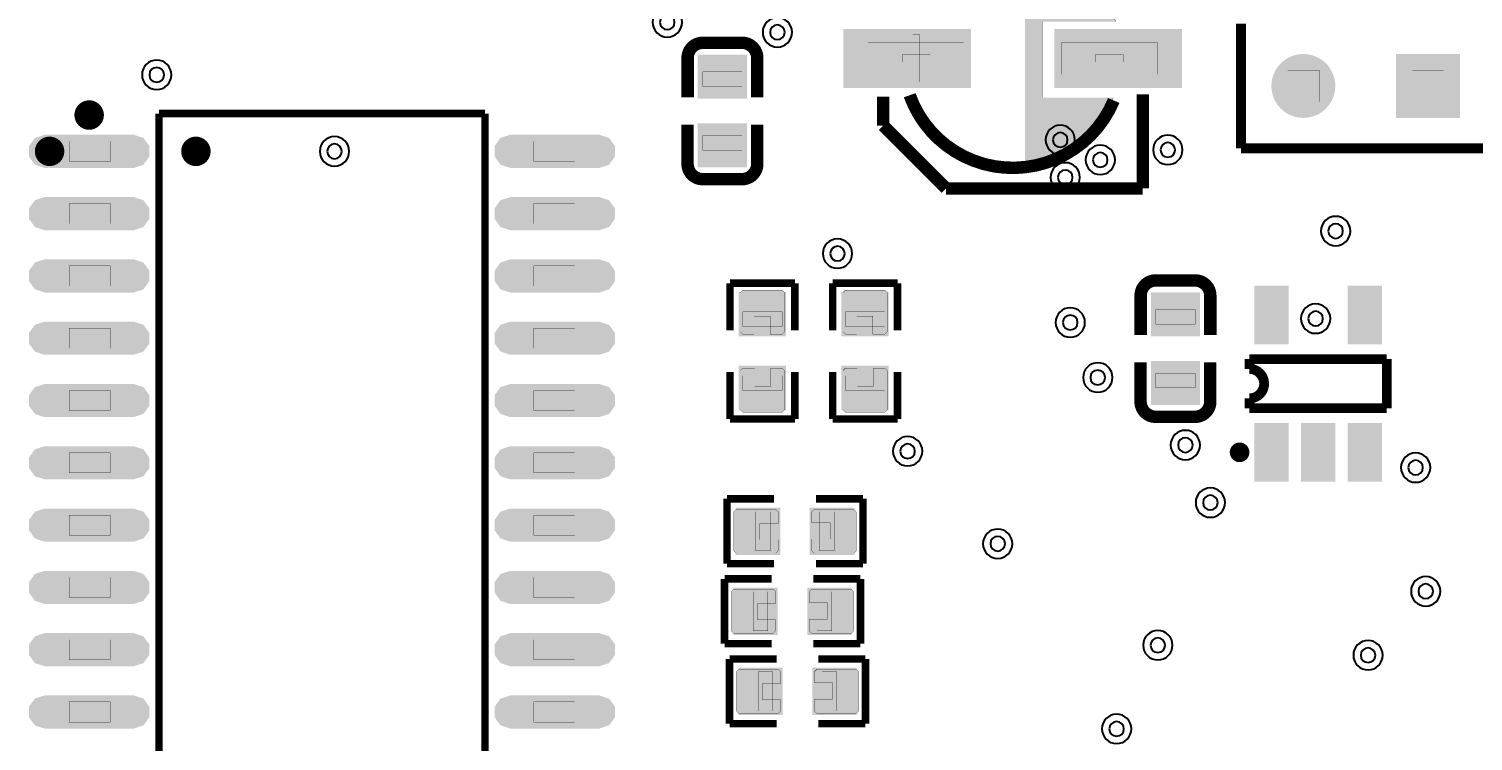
# Model space of a CAD drawing. Header units: millimetres. Extents: x -103 to 1, y -5 to 127.
# Drawn here: x -78.19 to -48.76, y 50.73 to 65.25 of the extents above; entities that cross this region are included whole.
import ezdxf

# ---------------------------------------------------------------- set-up
doc = ezdxf.new("R2010")
doc.units = ezdxf.units.MM
doc.header["$MEASUREMENT"] = 0
for name, color, linetype, true_color in [('Bottom-Layer', 7, 'Continuous', 0x0000ff), ('Bottom-Paste-Mask-Layer', 7, 'Continuous', 0x800000), ('Bottom-Solder-Mask-Layer', 7, 'Continuous', 0xaa00ff), ('Document-Layer', 7, 'Continuous', 0x6464ff), ('Hole-Layer', 7, 'Continuous', 0x222222), ('Multi-Layer', 7, 'Continuous', 0xc0c0c0), ('Pin-Soldering-Layer', 7, 'Continuous', 0xcc9999), ('Top-Layer', 7, 'Continuous', 0xff0000), ('Top-Paste-Mask-Layer', 7, 'Continuous', 0x808080), ('Top-Silkscreen-Layer', 7, 'Continuous', 0xffcc00), ('Top-Solder-Mask-Layer', 7, 'Continuous', 0x800080)]:
    doc.layers.add(name, color=color, linetype=linetype, true_color=true_color)

msp = doc.modelspace()

# ---------------------------------------------------------------- hatches: boundary and pattern name
at = {"layer": 'Bottom-Layer'}
for points in [[(-52.818, 64.085, 1), (-51.618, 64.085, 1)], [(-49.078, 64.685), (-49.078, 63.485), (-50.278, 63.485), (-50.278, 64.685)]]:
    msp.add_hatch(color=256, dxfattribs=at).paths.add_polyline_path(points)
at = {"layer": 'Bottom-Paste-Mask-Layer'}
for points in [[(-52.818, 64.085, 1), (-51.618, 64.085, 1)], [(-49.078, 64.685), (-49.078, 63.485), (-50.278, 63.485), (-50.278, 64.685)]]:
    msp.add_hatch(color=256, dxfattribs=at).paths.add_polyline_path(points)
at = {"layer": 'Bottom-Solder-Mask-Layer'}
for points in [[(-52.869, 64.085, 1), (-51.567, 64.085, 1)], [(-49.027, 64.736), (-49.027, 63.434), (-50.329, 63.434), (-50.329, 64.736)]]:
    msp.add_hatch(color=256, dxfattribs=at).paths.add_polyline_path(points)
at = {"layer": 'Document-Layer'}
for points in [[(-60.179, 65.126), (-60.179, 64.166), (-60.035, 64.166), (-60.035, 65.126)], [(-60.395, 64.718), (-60.395, 64.574), (-59.819, 64.574), (-59.819, 64.718)], [(-55.883, 64.718), (-55.883, 64.574), (-56.459, 64.574), (-56.459, 64.718)]]:
    msp.add_hatch(color=256, dxfattribs=at).paths.add_polyline_path(points)
at = {"layer": 'Hole-Layer'}
for points in [[(-52.618, 64.085, 1), (-51.818, 64.085, 1)], [(-50.078, 64.085, 1), (-49.278, 64.085, 1)]]:
    msp.add_hatch(color=256, dxfattribs=at).paths.add_polyline_path(points)
at = {"layer": 'Multi-Layer'}
for points in [[(-52.818, 64.085, 1), (-51.618, 64.085, 1)], [(-52.818, 64.085, 1), (-51.618, 64.085, 1)], [(-52.818, 64.085, 1), (-51.618, 64.085, 1)], [(-49.078, 64.685), (-49.078, 63.485), (-50.278, 63.485), (-50.278, 64.685)], [(-49.078, 64.685), (-49.078, 63.485), (-50.278, 63.485), (-50.278, 64.685)], [(-49.078, 64.685), (-49.078, 63.485), (-50.278, 63.485), (-50.278, 64.685)]]:
    msp.add_hatch(color=256, dxfattribs=at).paths.add_polyline_path(points)
at = {"layer": 'Pin-Soldering-Layer'}
for points in [[(-61.09, 64.322), (-61.09, 64.972), (-59.139, 64.972), (-59.139, 64.322)], [(-55.19, 64.322), (-55.19, 64.972), (-57.139, 64.972), (-57.139, 64.322)], [(-63.656, 64.375), (-64.456, 64.375), (-64.456, 64.075), (-63.656, 64.075)], [(-51.898, 63.765), (-52.538, 63.765), (-52.538, 64.405), (-51.898, 64.405)], [(-49.358, 63.765), (-49.998, 63.765), (-49.998, 64.405), (-49.358, 64.405)], [(-63.656, 62.775), (-64.456, 62.775), (-64.456, 63.075), (-63.656, 63.075)], [(-77.366, 62.957), (-76.531, 62.957), (-76.531, 62.547), (-77.366, 62.547)], [(-67.066, 62.957), (-67.901, 62.957), (-67.901, 62.547), (-67.066, 62.547)], [(-77.366, 61.687), (-76.531, 61.687), (-76.531, 61.277), (-77.366, 61.277)], [(-67.066, 61.687), (-67.901, 61.687), (-67.901, 61.277), (-67.066, 61.277)], [(-77.366, 60.417), (-76.531, 60.417), (-76.531, 60.007), (-77.366, 60.007)], [(-67.066, 60.417), (-67.901, 60.417), (-67.901, 60.007), (-67.066, 60.007)], [(-62.84, 59.479), (-63.64, 59.479), (-63.64, 59.179), (-62.84, 59.179)], [(-60.749, 59.479), (-61.549, 59.479), (-61.549, 59.179), (-60.749, 59.179)], [(-54.424, 59.53), (-55.224, 59.53), (-55.224, 59.23), (-54.424, 59.23)], [(-77.366, 59.147), (-76.531, 59.147), (-76.531, 58.737), (-77.366, 58.737)], [(-67.066, 59.147), (-67.901, 59.147), (-67.901, 58.737), (-67.066, 58.737)], [(-62.84, 57.879), (-63.64, 57.879), (-63.64, 58.179), (-62.84, 58.179)], [(-60.749, 57.879), (-61.549, 57.879), (-61.549, 58.179), (-60.749, 58.179)], [(-54.424, 57.93), (-55.224, 57.93), (-55.224, 58.23), (-54.424, 58.23)], [(-77.366, 57.877), (-76.531, 57.877), (-76.531, 57.467), (-77.366, 57.467)], [(-67.066, 57.877), (-67.901, 57.877), (-67.901, 57.467), (-67.066, 57.467)], [(-77.366, 56.607), (-76.531, 56.607), (-76.531, 56.197), (-77.366, 56.197)], [(-67.066, 56.607), (-67.901, 56.607), (-67.901, 56.197), (-67.066, 56.197)], [(-77.366, 55.337), (-76.531, 55.337), (-76.531, 54.927), (-77.366, 54.927)], [(-67.066, 55.337), (-67.901, 55.337), (-67.901, 54.927), (-67.066, 54.927)], [(-63.377, 54.607), (-63.377, 55.407), (-63.077, 55.407), (-63.077, 54.607)], [(-61.777, 54.607), (-61.777, 55.407), (-62.077, 55.407), (-62.077, 54.607)], [(-77.366, 54.067), (-76.531, 54.067), (-76.531, 53.657), (-77.366, 53.657)], [(-67.066, 54.067), (-67.901, 54.067), (-67.901, 53.657), (-67.066, 53.657)], [(-63.428, 52.975), (-63.428, 53.775), (-63.128, 53.775), (-63.128, 52.975)], [(-61.828, 52.975), (-61.828, 53.775), (-62.128, 53.775), (-62.128, 52.975)], [(-77.366, 52.797), (-76.531, 52.797), (-76.531, 52.387), (-77.366, 52.387)], [(-67.066, 52.797), (-67.901, 52.797), (-67.901, 52.387), (-67.066, 52.387)], [(-63.326, 51.343), (-63.326, 52.143), (-63.026, 52.143), (-63.026, 51.343)], [(-61.726, 51.343), (-61.726, 52.143), (-62.026, 52.143), (-62.026, 51.343)], [(-77.366, 51.527), (-76.531, 51.527), (-76.531, 51.117), (-77.366, 51.117)], [(-67.066, 51.527), (-67.901, 51.527), (-67.901, 51.117), (-67.066, 51.117)]]:
    msp.add_hatch(color=256, dxfattribs=at).paths.add_polyline_path(points)
at = {"layer": 'Top-Layer'}
for points in [[(-59.04, 65.196), (-59.04, 64.096), (-61.54, 64.096), (-61.54, 65.196)], [(-54.739, 65.196), (-54.739, 64.096), (-57.239, 64.096), (-57.239, 65.196)], [(-63.606, 63.875), (-64.506, 63.875), (-64.506, 64.675), (-63.606, 64.675)], [(-52.818, 64.085, 1), (-51.618, 64.085, 1)], [(-49.078, 64.685), (-49.078, 63.485), (-50.278, 63.485), (-50.278, 64.685)], [(-63.606, 62.475), (-64.506, 62.475), (-64.506, 63.275), (-63.606, 63.275)], [(-77.867, 62.465), (-78.07, 62.549), (-78.154, 62.752), (-78.07, 62.955), (-77.867, 63.039), (-76.053, 63.039), (-75.85, 62.955), (-75.766, 62.752), (-75.85, 62.549), (-76.053, 62.465)], [(-68.379, 62.465), (-68.582, 62.549), (-68.666, 62.752), (-68.582, 62.955), (-68.379, 63.039), (-66.565, 63.039), (-66.362, 62.955), (-66.278, 62.752), (-66.362, 62.549), (-66.565, 62.465)], [(-77.867, 61.195), (-78.07, 61.279), (-78.154, 61.482), (-78.07, 61.685), (-77.867, 61.769), (-76.053, 61.769), (-75.85, 61.685), (-75.766, 61.482), (-75.85, 61.279), (-76.053, 61.195)], [(-68.379, 61.195), (-68.582, 61.279), (-68.666, 61.482), (-68.582, 61.685), (-68.379, 61.769), (-66.565, 61.769), (-66.362, 61.685), (-66.278, 61.482), (-66.362, 61.279), (-66.565, 61.195)], [(-77.867, 59.925), (-78.07, 60.009), (-78.154, 60.212), (-78.07, 60.415), (-77.867, 60.499), (-76.053, 60.499), (-75.85, 60.415), (-75.766, 60.212), (-75.85, 60.009), (-76.053, 59.925)], [(-68.379, 59.925), (-68.582, 60.009), (-68.666, 60.212), (-68.582, 60.415), (-68.379, 60.499), (-66.565, 60.499), (-66.362, 60.415), (-66.278, 60.212), (-66.362, 60.009), (-66.565, 59.925)], [(-62.808, 59.029), (-63.672, 59.029), (-63.672, 59.836), (-62.808, 59.836)], [(-60.717, 59.029), (-61.581, 59.029), (-61.581, 59.836), (-60.717, 59.836)], [(-54.374, 59.03), (-55.274, 59.03), (-55.274, 59.83), (-54.374, 59.83)], [(-52.567, 59.966), (-52.567, 58.866), (-53.167, 58.866), (-53.167, 59.966)], [(-50.667, 59.966), (-50.667, 58.866), (-51.267, 58.866), (-51.267, 59.966)], [(-77.867, 58.655), (-78.07, 58.739), (-78.154, 58.942), (-78.07, 59.145), (-77.867, 59.229), (-76.053, 59.229), (-75.85, 59.145), (-75.766, 58.942), (-75.85, 58.739), (-76.053, 58.655)], [(-68.379, 58.655), (-68.582, 58.739), (-68.666, 58.942), (-68.582, 59.145), (-68.379, 59.229), (-66.565, 59.229), (-66.362, 59.145), (-66.278, 58.942), (-66.362, 58.739), (-66.565, 58.655)], [(-62.808, 57.523), (-63.672, 57.523), (-63.672, 58.329), (-62.808, 58.329)], [(-60.717, 57.523), (-61.581, 57.523), (-61.581, 58.329), (-60.717, 58.329)], [(-54.374, 57.63), (-55.274, 57.63), (-55.274, 58.43), (-54.374, 58.43)], [(-77.867, 57.385), (-78.07, 57.469), (-78.154, 57.672), (-78.07, 57.875), (-77.867, 57.959), (-76.053, 57.959), (-75.85, 57.875), (-75.766, 57.672), (-75.85, 57.469), (-76.053, 57.385)], [(-68.379, 57.385), (-68.582, 57.469), (-68.666, 57.672), (-68.582, 57.875), (-68.379, 57.959), (-66.565, 57.959), (-66.362, 57.875), (-66.278, 57.672), (-66.362, 57.469), (-66.565, 57.385)], [(-52.567, 57.166), (-52.567, 56.066), (-53.167, 56.066), (-53.167, 57.166)], [(-51.617, 57.166), (-51.617, 56.066), (-52.217, 56.066), (-52.217, 57.166)], [(-50.667, 57.166), (-50.667, 56.066), (-51.267, 56.066), (-51.267, 57.166)], [(-77.867, 56.115), (-78.07, 56.199), (-78.154, 56.402), (-78.07, 56.605), (-77.867, 56.689), (-76.053, 56.689), (-75.85, 56.605), (-75.766, 56.402), (-75.85, 56.199), (-76.053, 56.115)], [(-68.379, 56.115), (-68.582, 56.199), (-68.666, 56.402), (-68.582, 56.605), (-68.379, 56.689), (-66.565, 56.689), (-66.362, 56.605), (-66.278, 56.402), (-66.362, 56.199), (-66.565, 56.115)], [(-77.867, 54.845), (-78.07, 54.929), (-78.154, 55.132), (-78.07, 55.335), (-77.867, 55.419), (-76.053, 55.419), (-75.85, 55.335), (-75.766, 55.132), (-75.85, 54.929), (-76.053, 54.845)], [(-68.379, 54.845), (-68.582, 54.929), (-68.666, 55.132), (-68.582, 55.335), (-68.379, 55.419), (-66.565, 55.419), (-66.362, 55.335), (-66.278, 55.132), (-66.362, 54.929), (-66.565, 54.845)], [(-63.733, 54.575), (-63.733, 55.439), (-62.927, 55.439), (-62.927, 54.575)], [(-62.226, 54.575), (-62.226, 55.439), (-61.42, 55.439), (-61.42, 54.575)], [(-77.867, 53.575), (-78.07, 53.659), (-78.154, 53.862), (-78.07, 54.065), (-77.867, 54.149), (-76.053, 54.149), (-75.85, 54.065), (-75.766, 53.862), (-75.85, 53.659), (-76.053, 53.575)], [(-68.379, 53.575), (-68.582, 53.659), (-68.666, 53.862), (-68.582, 54.065), (-68.379, 54.149), (-66.565, 54.149), (-66.362, 54.065), (-66.278, 53.862), (-66.362, 53.659), (-66.565, 53.575)], [(-63.784, 52.943), (-63.784, 53.807), (-62.978, 53.807), (-62.978, 52.943)], [(-62.277, 52.943), (-62.277, 53.807), (-61.471, 53.807), (-61.471, 52.943)], [(-77.867, 52.305), (-78.07, 52.389), (-78.154, 52.592), (-78.07, 52.795), (-77.867, 52.879), (-76.053, 52.879), (-75.85, 52.795), (-75.766, 52.592), (-75.85, 52.389), (-76.053, 52.305)], [(-68.379, 52.305), (-68.582, 52.389), (-68.666, 52.592), (-68.582, 52.795), (-68.379, 52.879), (-66.565, 52.879), (-66.362, 52.795), (-66.278, 52.592), (-66.362, 52.389), (-66.565, 52.305)], [(-63.682, 51.311), (-63.682, 52.175), (-62.876, 52.175), (-62.876, 51.311)], [(-62.175, 51.311), (-62.175, 52.175), (-61.369, 52.175), (-61.369, 51.311)], [(-77.867, 51.035), (-78.07, 51.119), (-78.154, 51.322), (-78.07, 51.525), (-77.867, 51.609), (-76.053, 51.609), (-75.85, 51.525), (-75.766, 51.322), (-75.85, 51.119), (-76.053, 51.035)], [(-68.379, 51.035), (-68.582, 51.119), (-68.666, 51.322), (-68.582, 51.525), (-68.379, 51.609), (-66.565, 51.609), (-66.362, 51.525), (-66.278, 51.322), (-66.362, 51.119), (-66.565, 51.035)]]:
    msp.add_hatch(color=256, dxfattribs=at).paths.add_polyline_path(points)
at = {"layer": 'Top-Paste-Mask-Layer'}
for points in [[(-59.04, 65.196), (-59.04, 64.096), (-61.54, 64.096), (-61.54, 65.196)], [(-54.739, 65.196), (-54.739, 64.096), (-57.239, 64.096), (-57.239, 65.196)], [(-63.606, 63.875), (-64.506, 63.875), (-64.506, 64.675), (-63.606, 64.675)], [(-52.818, 64.085, 1), (-51.618, 64.085, 1)], [(-49.078, 64.685), (-49.078, 63.485), (-50.278, 63.485), (-50.278, 64.685)], [(-63.606, 62.475), (-64.506, 62.475), (-64.506, 63.275), (-63.606, 63.275)], [(-77.867, 62.465), (-78.07, 62.549), (-78.154, 62.752), (-78.07, 62.955), (-77.867, 63.039), (-76.053, 63.039), (-75.85, 62.955), (-75.766, 62.752), (-75.85, 62.549), (-76.053, 62.465)], [(-68.379, 62.465), (-68.582, 62.549), (-68.666, 62.752), (-68.582, 62.955), (-68.379, 63.039), (-66.565, 63.039), (-66.362, 62.955), (-66.278, 62.752), (-66.362, 62.549), (-66.565, 62.465)], [(-77.867, 61.195), (-78.07, 61.279), (-78.154, 61.482), (-78.07, 61.685), (-77.867, 61.769), (-76.053, 61.769), (-75.85, 61.685), (-75.766, 61.482), (-75.85, 61.279), (-76.053, 61.195)], [(-68.379, 61.195), (-68.582, 61.279), (-68.666, 61.482), (-68.582, 61.685), (-68.379, 61.769), (-66.565, 61.769), (-66.362, 61.685), (-66.278, 61.482), (-66.362, 61.279), (-66.565, 61.195)], [(-77.867, 59.925), (-78.07, 60.009), (-78.154, 60.212), (-78.07, 60.415), (-77.867, 60.499), (-76.053, 60.499), (-75.85, 60.415), (-75.766, 60.212), (-75.85, 60.009), (-76.053, 59.925)], [(-68.379, 59.925), (-68.582, 60.009), (-68.666, 60.212), (-68.582, 60.415), (-68.379, 60.499), (-66.565, 60.499), (-66.362, 60.415), (-66.278, 60.212), (-66.362, 60.009), (-66.565, 59.925)], [(-63.69, 59.874), (-63.69, 59.074), (-63.64, 59.024), (-63.412, 59.024), (-63.412, 59.394), (-63.082, 59.394), (-63.082, 59.024), (-62.84, 59.024), (-62.79, 59.074), (-62.79, 59.874), (-62.84, 59.924), (-63.64, 59.924)], [(-61.599, 59.874), (-61.599, 59.074), (-61.549, 59.024), (-61.321, 59.024), (-61.321, 59.394), (-60.991, 59.394), (-60.991, 59.024), (-60.749, 59.024), (-60.699, 59.074), (-60.699, 59.874), (-60.749, 59.924), (-61.549, 59.924)], [(-54.374, 59.03), (-55.274, 59.03), (-55.274, 59.83), (-54.374, 59.83)], [(-52.567, 59.966), (-52.567, 58.866), (-53.167, 58.866), (-53.167, 59.966)], [(-50.667, 59.966), (-50.667, 58.866), (-51.267, 58.866), (-51.267, 59.966)], [(-77.867, 58.655), (-78.07, 58.739), (-78.154, 58.942), (-78.07, 59.145), (-77.867, 59.229), (-76.053, 59.229), (-75.85, 59.145), (-75.766, 58.942), (-75.85, 58.739), (-76.053, 58.655)], [(-68.379, 58.655), (-68.582, 58.739), (-68.666, 58.942), (-68.582, 59.145), (-68.379, 59.229), (-66.565, 59.229), (-66.362, 59.145), (-66.278, 58.942), (-66.362, 58.739), (-66.565, 58.655)], [(-62.79, 57.484), (-62.79, 58.284), (-62.84, 58.334), (-63.068, 58.334), (-63.068, 57.964), (-63.398, 57.964), (-63.398, 58.334), (-63.64, 58.334), (-63.69, 58.284), (-63.69, 57.484), (-63.64, 57.434), (-62.84, 57.434)], [(-60.699, 57.484), (-60.699, 58.284), (-60.749, 58.334), (-60.977, 58.334), (-60.977, 57.964), (-61.307, 57.964), (-61.307, 58.334), (-61.549, 58.334), (-61.599, 58.284), (-61.599, 57.484), (-61.549, 57.434), (-60.749, 57.434)], [(-54.374, 57.63), (-55.274, 57.63), (-55.274, 58.43), (-54.374, 58.43)], [(-77.867, 57.385), (-78.07, 57.469), (-78.154, 57.672), (-78.07, 57.875), (-77.867, 57.959), (-76.053, 57.959), (-75.85, 57.875), (-75.766, 57.672), (-75.85, 57.469), (-76.053, 57.385)], [(-68.379, 57.385), (-68.582, 57.469), (-68.666, 57.672), (-68.582, 57.875), (-68.379, 57.959), (-66.565, 57.959), (-66.362, 57.875), (-66.278, 57.672), (-66.362, 57.469), (-66.565, 57.385)], [(-52.567, 57.166), (-52.567, 56.066), (-53.167, 56.066), (-53.167, 57.166)], [(-51.617, 57.166), (-51.617, 56.066), (-52.217, 56.066), (-52.217, 57.166)], [(-50.667, 57.166), (-50.667, 56.066), (-51.267, 56.066), (-51.267, 57.166)], [(-77.867, 56.115), (-78.07, 56.199), (-78.154, 56.402), (-78.07, 56.605), (-77.867, 56.689), (-76.053, 56.689), (-75.85, 56.605), (-75.766, 56.402), (-75.85, 56.199), (-76.053, 56.115)], [(-68.379, 56.115), (-68.582, 56.199), (-68.666, 56.402), (-68.582, 56.605), (-68.379, 56.689), (-66.565, 56.689), (-66.362, 56.605), (-66.278, 56.402), (-66.362, 56.199), (-66.565, 56.115)], [(-77.867, 54.845), (-78.07, 54.929), (-78.154, 55.132), (-78.07, 55.335), (-77.867, 55.419), (-76.053, 55.419), (-75.85, 55.335), (-75.766, 55.132), (-75.85, 54.929), (-76.053, 54.845)], [(-68.379, 54.845), (-68.582, 54.929), (-68.666, 55.132), (-68.582, 55.335), (-68.379, 55.419), (-66.565, 55.419), (-66.362, 55.335), (-66.278, 55.132), (-66.362, 54.929), (-66.565, 54.845)], [(-63.772, 54.557), (-62.972, 54.557), (-62.922, 54.607), (-62.922, 54.835), (-63.292, 54.835), (-63.292, 55.165), (-62.922, 55.165), (-62.922, 55.407), (-62.972, 55.457), (-63.772, 55.457), (-63.822, 55.407), (-63.822, 54.607)], [(-61.382, 55.457), (-62.182, 55.457), (-62.232, 55.407), (-62.232, 55.179), (-61.862, 55.179), (-61.862, 54.849), (-62.232, 54.849), (-62.232, 54.607), (-62.182, 54.557), (-61.382, 54.557), (-61.332, 54.607), (-61.332, 55.407)], [(-77.867, 53.575), (-78.07, 53.659), (-78.154, 53.862), (-78.07, 54.065), (-77.867, 54.149), (-76.053, 54.149), (-75.85, 54.065), (-75.766, 53.862), (-75.85, 53.659), (-76.053, 53.575)], [(-68.379, 53.575), (-68.582, 53.659), (-68.666, 53.862), (-68.582, 54.065), (-68.379, 54.149), (-66.565, 54.149), (-66.362, 54.065), (-66.278, 53.862), (-66.362, 53.659), (-66.565, 53.575)], [(-63.823, 52.925), (-63.023, 52.925), (-62.973, 52.975), (-62.973, 53.203), (-63.343, 53.203), (-63.343, 53.533), (-62.973, 53.533), (-62.973, 53.775), (-63.023, 53.825), (-63.823, 53.825), (-63.873, 53.775), (-63.873, 52.975)], [(-61.433, 53.825), (-62.233, 53.825), (-62.283, 53.775), (-62.283, 53.547), (-61.913, 53.547), (-61.913, 53.217), (-62.283, 53.217), (-62.283, 52.975), (-62.233, 52.925), (-61.433, 52.925), (-61.383, 52.975), (-61.383, 53.775)], [(-77.867, 52.305), (-78.07, 52.389), (-78.154, 52.592), (-78.07, 52.795), (-77.867, 52.879), (-76.053, 52.879), (-75.85, 52.795), (-75.766, 52.592), (-75.85, 52.389), (-76.053, 52.305)], [(-68.379, 52.305), (-68.582, 52.389), (-68.666, 52.592), (-68.582, 52.795), (-68.379, 52.879), (-66.565, 52.879), (-66.362, 52.795), (-66.278, 52.592), (-66.362, 52.389), (-66.565, 52.305)], [(-63.721, 51.293), (-62.921, 51.293), (-62.871, 51.343), (-62.871, 51.571), (-63.241, 51.571), (-63.241, 51.901), (-62.871, 51.901), (-62.871, 52.143), (-62.921, 52.193), (-63.721, 52.193), (-63.771, 52.143), (-63.771, 51.343)], [(-61.331, 52.193), (-62.131, 52.193), (-62.181, 52.143), (-62.181, 51.915), (-61.811, 51.915), (-61.811, 51.585), (-62.181, 51.585), (-62.181, 51.343), (-62.131, 51.293), (-61.331, 51.293), (-61.281, 51.343), (-61.281, 52.143)], [(-77.867, 51.035), (-78.07, 51.119), (-78.154, 51.322), (-78.07, 51.525), (-77.867, 51.609), (-76.053, 51.609), (-75.85, 51.525), (-75.766, 51.322), (-75.85, 51.119), (-76.053, 51.035)], [(-68.379, 51.035), (-68.582, 51.119), (-68.666, 51.322), (-68.582, 51.525), (-68.379, 51.609), (-66.565, 51.609), (-66.362, 51.525), (-66.278, 51.322), (-66.362, 51.119), (-66.565, 51.035)]]:
    msp.add_hatch(color=256, dxfattribs=at).paths.add_polyline_path(points)
at = {"layer": 'Top-Silkscreen-Layer'}
msp.add_hatch(color=256, dxfattribs=at).paths.add_polyline_path([(-57.89, 66.846), (-57.89, 62.496), (-57.49, 62.596), (-57.04, 62.746), (-56.69, 63.046), (-56.34, 63.396), (-56.19, 63.596), (-56.09, 63.846), (-57.54, 63.846), (-57.54, 65.396), (-56.04, 65.396), (-56.19, 65.696), (-56.34, 65.996), (-56.49, 66.196), (-56.79, 66.396), (-57.04, 66.546), (-57.29, 66.696), (-57.54, 66.796)])
at = {"layer": 'Top-Solder-Mask-Layer'}
for points in [[(-58.989, 65.247), (-58.989, 64.046), (-61.59, 64.046), (-61.59, 65.247)], [(-54.689, 65.247), (-54.689, 64.046), (-57.29, 64.046), (-57.29, 65.247)], [(-63.555, 63.824), (-64.557, 63.824), (-64.557, 64.726), (-63.555, 64.726)], [(-52.869, 64.085, 1), (-51.567, 64.085, 1)], [(-49.027, 64.736), (-49.027, 63.434), (-50.329, 63.434), (-50.329, 64.736)], [(-63.555, 62.424), (-64.557, 62.424), (-64.557, 63.326), (-63.555, 63.326)], [(-77.867, 62.414), (-78.065, 62.479), (-78.188, 62.648), (-78.188, 62.857), (-78.065, 63.026), (-77.867, 63.09), (-76.053, 63.09), (-75.854, 63.026), (-75.731, 62.857), (-75.731, 62.648), (-75.854, 62.479), (-76.053, 62.414)], [(-68.379, 62.414), (-68.577, 62.479), (-68.7, 62.648), (-68.7, 62.857), (-68.577, 63.026), (-68.379, 63.09), (-66.565, 63.09), (-66.366, 63.026), (-66.243, 62.857), (-66.243, 62.648), (-66.366, 62.479), (-66.565, 62.414)], [(-77.867, 61.144), (-78.065, 61.209), (-78.188, 61.378), (-78.188, 61.587), (-78.065, 61.756), (-77.867, 61.82), (-76.053, 61.82), (-75.854, 61.756), (-75.731, 61.587), (-75.731, 61.378), (-75.854, 61.209), (-76.053, 61.144)], [(-68.379, 61.144), (-68.577, 61.209), (-68.7, 61.378), (-68.7, 61.587), (-68.577, 61.756), (-68.379, 61.82), (-66.565, 61.82), (-66.366, 61.756), (-66.243, 61.587), (-66.243, 61.378), (-66.366, 61.209), (-66.565, 61.144)], [(-77.867, 59.874), (-78.065, 59.939), (-78.188, 60.108), (-78.188, 60.317), (-78.065, 60.486), (-77.867, 60.55), (-76.053, 60.55), (-75.854, 60.486), (-75.731, 60.317), (-75.731, 60.108), (-75.854, 59.939), (-76.053, 59.874)], [(-68.379, 59.874), (-68.577, 59.939), (-68.7, 60.108), (-68.7, 60.317), (-68.577, 60.486), (-68.379, 60.55), (-66.565, 60.55), (-66.366, 60.486), (-66.243, 60.317), (-66.243, 60.108), (-66.366, 59.939), (-66.565, 59.874)], [(-62.757, 58.979), (-63.722, 58.979), (-63.722, 59.887), (-62.757, 59.887)], [(-60.666, 58.979), (-61.631, 58.979), (-61.631, 59.887), (-60.666, 59.887)], [(-54.323, 58.979), (-55.325, 58.979), (-55.325, 59.881), (-54.323, 59.881)], [(-52.516, 60.017), (-52.516, 58.815), (-53.218, 58.815), (-53.218, 60.017)], [(-50.616, 60.017), (-50.616, 58.815), (-51.318, 58.815), (-51.318, 60.017)], [(-77.867, 58.604), (-78.065, 58.669), (-78.188, 58.838), (-78.188, 59.047), (-78.065, 59.216), (-77.867, 59.28), (-76.053, 59.28), (-75.854, 59.216), (-75.731, 59.047), (-75.731, 58.838), (-75.854, 58.669), (-76.053, 58.604)], [(-68.379, 58.604), (-68.577, 58.669), (-68.7, 58.838), (-68.7, 59.047), (-68.577, 59.216), (-68.379, 59.28), (-66.565, 59.28), (-66.366, 59.216), (-66.243, 59.047), (-66.243, 58.838), (-66.366, 58.669), (-66.565, 58.604)], [(-62.757, 57.472), (-63.722, 57.472), (-63.722, 58.38), (-62.757, 58.38)], [(-60.666, 57.472), (-61.631, 57.472), (-61.631, 58.38), (-60.666, 58.38)], [(-54.323, 57.579), (-55.325, 57.579), (-55.325, 58.481), (-54.323, 58.481)], [(-77.867, 57.334), (-78.065, 57.399), (-78.188, 57.568), (-78.188, 57.777), (-78.065, 57.946), (-77.867, 58.01), (-76.053, 58.01), (-75.854, 57.946), (-75.731, 57.777), (-75.731, 57.568), (-75.854, 57.399), (-76.053, 57.334)], [(-68.379, 57.334), (-68.577, 57.399), (-68.7, 57.568), (-68.7, 57.777), (-68.577, 57.946), (-68.379, 58.01), (-66.565, 58.01), (-66.366, 57.946), (-66.243, 57.777), (-66.243, 57.568), (-66.366, 57.399), (-66.565, 57.334)], [(-52.516, 57.217), (-52.516, 56.015), (-53.218, 56.015), (-53.218, 57.217)], [(-51.566, 57.217), (-51.566, 56.015), (-52.268, 56.015), (-52.268, 57.217)], [(-50.616, 57.217), (-50.616, 56.015), (-51.318, 56.015), (-51.318, 57.217)], [(-77.867, 56.064), (-78.065, 56.129), (-78.188, 56.298), (-78.188, 56.507), (-78.065, 56.676), (-77.867, 56.74), (-76.053, 56.74), (-75.854, 56.676), (-75.731, 56.507), (-75.731, 56.298), (-75.854, 56.129), (-76.053, 56.064)], [(-68.379, 56.064), (-68.577, 56.129), (-68.7, 56.298), (-68.7, 56.507), (-68.577, 56.676), (-68.379, 56.74), (-66.565, 56.74), (-66.366, 56.676), (-66.243, 56.507), (-66.243, 56.298), (-66.366, 56.129), (-66.565, 56.064)], [(-77.867, 54.794), (-78.065, 54.859), (-78.188, 55.028), (-78.188, 55.237), (-78.065, 55.406), (-77.867, 55.47), (-76.053, 55.47), (-75.854, 55.406), (-75.731, 55.237), (-75.731, 55.028), (-75.854, 54.859), (-76.053, 54.794)], [(-68.379, 54.794), (-68.577, 54.859), (-68.7, 55.028), (-68.7, 55.237), (-68.577, 55.406), (-68.379, 55.47), (-66.565, 55.47), (-66.366, 55.406), (-66.243, 55.237), (-66.243, 55.028), (-66.366, 54.859), (-66.565, 54.794)], [(-63.784, 54.524), (-63.784, 55.49), (-62.876, 55.49), (-62.876, 54.524)], [(-62.277, 54.524), (-62.277, 55.49), (-61.369, 55.49), (-61.369, 54.524)], [(-77.867, 53.524), (-78.065, 53.589), (-78.188, 53.758), (-78.188, 53.967), (-78.065, 54.136), (-77.867, 54.2), (-76.053, 54.2), (-75.854, 54.136), (-75.731, 53.967), (-75.731, 53.758), (-75.854, 53.589), (-76.053, 53.524)], [(-68.379, 53.524), (-68.577, 53.589), (-68.7, 53.758), (-68.7, 53.967), (-68.577, 54.136), (-68.379, 54.2), (-66.565, 54.2), (-66.366, 54.136), (-66.243, 53.967), (-66.243, 53.758), (-66.366, 53.589), (-66.565, 53.524)], [(-63.835, 52.892), (-63.835, 53.858), (-62.927, 53.858), (-62.927, 52.892)], [(-62.328, 52.892), (-62.328, 53.858), (-61.42, 53.858), (-61.42, 52.892)], [(-77.867, 52.254), (-78.065, 52.319), (-78.188, 52.488), (-78.188, 52.697), (-78.065, 52.866), (-77.867, 52.93), (-76.053, 52.93), (-75.854, 52.866), (-75.731, 52.697), (-75.731, 52.488), (-75.854, 52.319), (-76.053, 52.254)], [(-68.379, 52.254), (-68.577, 52.319), (-68.7, 52.488), (-68.7, 52.697), (-68.577, 52.866), (-68.379, 52.93), (-66.565, 52.93), (-66.366, 52.866), (-66.243, 52.697), (-66.243, 52.488), (-66.366, 52.319), (-66.565, 52.254)], [(-63.733, 51.26), (-63.733, 52.226), (-62.825, 52.226), (-62.825, 51.26)], [(-62.226, 51.26), (-62.226, 52.226), (-61.318, 52.226), (-61.318, 51.26)], [(-77.867, 50.984), (-78.065, 51.049), (-78.188, 51.218), (-78.188, 51.427), (-78.065, 51.596), (-77.867, 51.66), (-76.053, 51.66), (-75.854, 51.596), (-75.731, 51.427), (-75.731, 51.218), (-75.854, 51.049), (-76.053, 50.984)], [(-68.379, 50.984), (-68.577, 51.049), (-68.7, 51.218), (-68.7, 51.427), (-68.577, 51.596), (-68.379, 51.66), (-66.565, 51.66), (-66.366, 51.596), (-66.243, 51.427), (-66.243, 51.218), (-66.366, 51.049), (-66.565, 50.984)]]:
    msp.add_hatch(color=256, dxfattribs=at).paths.add_polyline_path(points)

# ---------------------------------------------------------------- linework, layer by layer
at = {"layer": 'Document-Layer', "const_width": 0.00508}
for points in [[(-60.179, 65.126), (-60.179, 64.166), (-60.035, 64.166), (-60.035, 65.126)], [(-60.395, 64.718), (-60.395, 64.574), (-59.819, 64.574), (-59.819, 64.718)], [(-55.883, 64.718), (-55.883, 64.574), (-56.459, 64.574), (-56.459, 64.718)]]:
    msp.add_lwpolyline(points, close=True, dxfattribs=at)
at = {"layer": 'Document-Layer', "const_width": 0.3}
msp.add_lwpolyline([(-77.916, 62.752, 1), (-77.616, 62.752), (-77.616, 62.752, 1), (-77.916, 62.752)], format="xyb", dxfattribs=at)
msp.add_lwpolyline([(-77.916, 62.752, 1), (-77.616, 62.752), (-77.616, 62.752, 1), (-77.916, 62.752)], format="xyb", dxfattribs=at)
at = {"layer": 'Hole-Layer'}
for points in [[(-65.329, 65.383, 1), (-65.029, 65.383), (-65.029, 65.383, 1), (-65.329, 65.383)], [(-63.085, 65.179, 1), (-62.785, 65.179), (-62.785, 65.179, 1), (-63.085, 65.179)], [(-75.733, 64.312, 1), (-75.433, 64.312), (-75.433, 64.312, 1), (-75.733, 64.312)], [(-57.322, 62.986, 1), (-57.022, 62.986), (-57.022, 62.986, 1), (-57.322, 62.986)], [(-72.111, 62.752, 1), (-71.811, 62.752), (-71.811, 62.752, 1), (-72.111, 62.752)], [(-56.506, 62.578, 1), (-56.206, 62.578), (-56.206, 62.578, 1), (-56.506, 62.578)], [(-55.129, 62.782, 1), (-54.829, 62.782), (-54.829, 62.782, 1), (-55.129, 62.782)], [(-57.22, 62.221, 1), (-56.92, 62.221), (-56.92, 62.221, 1), (-57.22, 62.221)], [(-51.71, 61.127, 1), (-51.41, 61.127), (-51.41, 61.127, 1), (-51.71, 61.127)], [(-61.86, 60.668, 1), (-61.56, 60.668), (-61.56, 60.668, 1), (-61.86, 60.668)], [(-52.118, 59.342, 1), (-51.818, 59.342), (-51.818, 59.342, 1), (-52.118, 59.342)], [(-57.118, 59.263, 1), (-56.818, 59.263), (-56.818, 59.263, 1), (-57.118, 59.263)], [(-56.557, 58.141, 1), (-56.257, 58.141), (-56.257, 58.141, 1), (-56.557, 58.141)], [(-54.772, 56.764, 1), (-54.472, 56.764), (-54.472, 56.764, 1), (-54.772, 56.764)], [(-60.432, 56.639, 1), (-60.132, 56.639), (-60.132, 56.639, 1), (-60.432, 56.639)], [(-50.08, 56.305, 1), (-49.78, 56.305), (-49.78, 56.305, 1), (-50.08, 56.305)], [(-54.262, 55.591, 1), (-53.962, 55.591), (-53.962, 55.591, 1), (-54.262, 55.591)], [(-58.596, 54.752, 1), (-58.296, 54.752), (-58.296, 54.752, 1), (-58.596, 54.752)], [(-49.874, 53.783, 1), (-49.574, 53.783), (-49.574, 53.783, 1), (-49.874, 53.783)], [(-55.333, 52.684, 1), (-55.033, 52.684), (-55.033, 52.684, 1), (-55.333, 52.684)], [(-51.049, 52.48, 1), (-50.749, 52.48), (-50.749, 52.48, 1), (-51.049, 52.48)], [(-56.173, 50.978, 1), (-55.873, 50.978), (-55.873, 50.978, 1), (-56.173, 50.978)]]:
    msp.add_lwpolyline(points, format="xyb", dxfattribs=at)
at = {"layer": 'Multi-Layer'}
for points in [[(-65.479, 65.383, 1), (-64.879, 65.383, 1)], [(-63.235, 65.179, 1), (-62.635, 65.179, 1)], [(-75.883, 64.312, 1), (-75.283, 64.312, 1)], [(-57.472, 62.986, 1), (-56.872, 62.986, 1)], [(-72.261, 62.752, 1), (-71.661, 62.752, 1)], [(-55.279, 62.782, 1), (-54.679, 62.782, 1)], [(-56.656, 62.578, 1), (-56.056, 62.578, 1)], [(-57.37, 62.221, 1), (-56.77, 62.221, 1)], [(-51.86, 61.127, 1), (-51.26, 61.127, 1)], [(-62.01, 60.668, 1), (-61.41, 60.668, 1)], [(-57.268, 59.263, 1), (-56.668, 59.263, 1)], [(-52.268, 59.342, 1), (-51.668, 59.342, 1)], [(-56.707, 58.141, 1), (-56.107, 58.141, 1)], [(-60.582, 56.639, 1), (-59.982, 56.639, 1)], [(-54.922, 56.764, 1), (-54.322, 56.764, 1)], [(-50.23, 56.305, 1), (-49.63, 56.305, 1)], [(-54.412, 55.591, 1), (-53.812, 55.591, 1)], [(-58.746, 54.752, 1), (-58.146, 54.752, 1)], [(-50.024, 53.783, 1), (-49.424, 53.783, 1)], [(-55.483, 52.684, 1), (-54.883, 52.684, 1)], [(-51.199, 52.48, 1), (-50.599, 52.48, 1)], [(-56.323, 50.978, 1), (-55.723, 50.978, 1)]]:
    msp.add_lwpolyline(points, format="xyb", close=True, dxfattribs=at)
at = {"layer": 'Pin-Soldering-Layer', "const_width": 0.00508}
for points in [[(-61.09, 64.322), (-61.09, 64.972), (-59.139, 64.972), (-59.139, 64.322)], [(-55.19, 64.322), (-55.19, 64.972), (-57.139, 64.972), (-57.139, 64.322)], [(-63.656, 64.375), (-64.456, 64.375), (-64.456, 64.075), (-63.656, 64.075)], [(-51.898, 63.765), (-52.538, 63.765), (-52.538, 64.405), (-51.898, 64.405)], [(-49.358, 63.765), (-49.998, 63.765), (-49.998, 64.405), (-49.358, 64.405)], [(-63.656, 62.775), (-64.456, 62.775), (-64.456, 63.075), (-63.656, 63.075)], [(-77.366, 62.957), (-76.531, 62.957), (-76.531, 62.547), (-77.366, 62.547)], [(-67.066, 62.957), (-67.901, 62.957), (-67.901, 62.547), (-67.066, 62.547)], [(-77.366, 61.687), (-76.531, 61.687), (-76.531, 61.277), (-77.366, 61.277)], [(-67.066, 61.687), (-67.901, 61.687), (-67.901, 61.277), (-67.066, 61.277)], [(-77.366, 60.417), (-76.531, 60.417), (-76.531, 60.007), (-77.366, 60.007)], [(-67.066, 60.417), (-67.901, 60.417), (-67.901, 60.007), (-67.066, 60.007)], [(-62.84, 59.479), (-63.64, 59.479), (-63.64, 59.179), (-62.84, 59.179)], [(-60.749, 59.479), (-61.549, 59.479), (-61.549, 59.179), (-60.749, 59.179)], [(-54.424, 59.53), (-55.224, 59.53), (-55.224, 59.23), (-54.424, 59.23)], [(-77.366, 59.147), (-76.531, 59.147), (-76.531, 58.737), (-77.366, 58.737)], [(-67.066, 59.147), (-67.901, 59.147), (-67.901, 58.737), (-67.066, 58.737)], [(-62.84, 57.879), (-63.64, 57.879), (-63.64, 58.179), (-62.84, 58.179)], [(-60.749, 57.879), (-61.549, 57.879), (-61.549, 58.179), (-60.749, 58.179)], [(-54.424, 57.93), (-55.224, 57.93), (-55.224, 58.23), (-54.424, 58.23)], [(-77.366, 57.877), (-76.531, 57.877), (-76.531, 57.467), (-77.366, 57.467)], [(-67.066, 57.877), (-67.901, 57.877), (-67.901, 57.467), (-67.066, 57.467)], [(-77.366, 56.607), (-76.531, 56.607), (-76.531, 56.197), (-77.366, 56.197)], [(-67.066, 56.607), (-67.901, 56.607), (-67.901, 56.197), (-67.066, 56.197)], [(-77.366, 55.337), (-76.531, 55.337), (-76.531, 54.927), (-77.366, 54.927)], [(-67.066, 55.337), (-67.901, 55.337), (-67.901, 54.927), (-67.066, 54.927)], [(-63.377, 54.607), (-63.377, 55.407), (-63.077, 55.407), (-63.077, 54.607)], [(-61.777, 54.607), (-61.777, 55.407), (-62.077, 55.407), (-62.077, 54.607)], [(-77.366, 54.067), (-76.531, 54.067), (-76.531, 53.657), (-77.366, 53.657)], [(-67.066, 54.067), (-67.901, 54.067), (-67.901, 53.657), (-67.066, 53.657)], [(-63.428, 52.975), (-63.428, 53.775), (-63.128, 53.775), (-63.128, 52.975)], [(-61.828, 52.975), (-61.828, 53.775), (-62.128, 53.775), (-62.128, 52.975)], [(-77.366, 52.797), (-76.531, 52.797), (-76.531, 52.387), (-77.366, 52.387)], [(-67.066, 52.797), (-67.901, 52.797), (-67.901, 52.387), (-67.066, 52.387)], [(-63.326, 51.343), (-63.326, 52.143), (-63.026, 52.143), (-63.026, 51.343)], [(-61.726, 51.343), (-61.726, 52.143), (-62.026, 52.143), (-62.026, 51.343)], [(-77.366, 51.527), (-76.531, 51.527), (-76.531, 51.117), (-77.366, 51.117)], [(-67.066, 51.527), (-67.901, 51.527), (-67.901, 51.117), (-67.066, 51.117)]]:
    msp.add_lwpolyline(points, close=True, dxfattribs=at)
at = {"layer": 'Top-Paste-Mask-Layer', "const_width": 0.00508}
for points in [[(-63.69, 59.874), (-63.69, 59.074), (-63.64, 59.024), (-63.412, 59.024), (-63.412, 59.394), (-63.082, 59.394), (-63.082, 59.024), (-62.84, 59.024), (-62.79, 59.074), (-62.79, 59.874), (-62.84, 59.924), (-63.64, 59.924)], [(-61.599, 59.874), (-61.599, 59.074), (-61.549, 59.024), (-61.321, 59.024), (-61.321, 59.394), (-60.991, 59.394), (-60.991, 59.024), (-60.749, 59.024), (-60.699, 59.074), (-60.699, 59.874), (-60.749, 59.924), (-61.549, 59.924)], [(-62.79, 57.484), (-62.79, 58.284), (-62.84, 58.334), (-63.068, 58.334), (-63.068, 57.964), (-63.398, 57.964), (-63.398, 58.334), (-63.64, 58.334), (-63.69, 58.284), (-63.69, 57.484), (-63.64, 57.434), (-62.84, 57.434)], [(-60.699, 57.484), (-60.699, 58.284), (-60.749, 58.334), (-60.977, 58.334), (-60.977, 57.964), (-61.307, 57.964), (-61.307, 58.334), (-61.549, 58.334), (-61.599, 58.284), (-61.599, 57.484), (-61.549, 57.434), (-60.749, 57.434)], [(-63.772, 54.557), (-62.972, 54.557), (-62.922, 54.607), (-62.922, 54.835), (-63.292, 54.835), (-63.292, 55.165), (-62.922, 55.165), (-62.922, 55.407), (-62.972, 55.457), (-63.772, 55.457), (-63.822, 55.407), (-63.822, 54.607)], [(-61.382, 55.457), (-62.182, 55.457), (-62.232, 55.407), (-62.232, 55.179), (-61.862, 55.179), (-61.862, 54.849), (-62.232, 54.849), (-62.232, 54.607), (-62.182, 54.557), (-61.382, 54.557), (-61.332, 54.607), (-61.332, 55.407)], [(-63.823, 52.925), (-63.023, 52.925), (-62.973, 52.975), (-62.973, 53.203), (-63.343, 53.203), (-63.343, 53.533), (-62.973, 53.533), (-62.973, 53.775), (-63.023, 53.825), (-63.823, 53.825), (-63.873, 53.775), (-63.873, 52.975)], [(-61.433, 53.825), (-62.233, 53.825), (-62.283, 53.775), (-62.283, 53.547), (-61.913, 53.547), (-61.913, 53.217), (-62.283, 53.217), (-62.283, 52.975), (-62.233, 52.925), (-61.433, 52.925), (-61.383, 52.975), (-61.383, 53.775)], [(-63.721, 51.293), (-62.921, 51.293), (-62.871, 51.343), (-62.871, 51.571), (-63.241, 51.571), (-63.241, 51.901), (-62.871, 51.901), (-62.871, 52.143), (-62.921, 52.193), (-63.721, 52.193), (-63.771, 52.143), (-63.771, 51.343)], [(-61.331, 52.193), (-62.131, 52.193), (-62.181, 52.143), (-62.181, 51.915), (-61.811, 51.915), (-61.811, 51.585), (-62.181, 51.585), (-62.181, 51.343), (-62.131, 51.293), (-61.331, 51.293), (-61.281, 51.343), (-61.281, 52.143)]]:
    msp.add_lwpolyline(points, close=True, dxfattribs=at)
at = {"layer": 'Top-Silkscreen-Layer', "const_width": 0.00508}
msp.add_lwpolyline([(-57.89, 66.846), (-57.89, 62.496), (-57.49, 62.596), (-57.04, 62.746), (-56.69, 63.046), (-56.34, 63.396), (-56.19, 63.596), (-56.09, 63.846), (-57.54, 63.846), (-57.54, 65.396), (-56.04, 65.396), (-56.19, 65.696), (-56.34, 65.996), (-56.49, 66.196), (-56.79, 66.396), (-57.04, 66.546), (-57.29, 66.696), (-57.54, 66.796)], close=True, dxfattribs=at)
at = {"layer": 'Top-Silkscreen-Layer'}
for points, const_width in [([(-53.488, 62.815), (-53.488, 65.355)], 0.203), ([(-53.488, 62.815), (-53.488, 65.355)], 0.203), ([(-64.455, 64.965), (-63.655, 64.965)], 0.254), ([(-64.455, 64.965), (-63.655, 64.965)], 0.254), ([(-64.765, 63.856), (-64.765, 64.656)], 0.254), ([(-64.765, 63.856), (-64.765, 64.656)], 0.254), ([(-63.346, 63.856), (-63.346, 64.656)], 0.254), ([(-63.346, 63.856), (-63.346, 64.656)], 0.254), ([(-60.78, 63.276), (-60.78, 63.865)], 0.254), ([(-60.78, 63.276), (-60.78, 63.865)], 0.254), ([(-55.49, 63.915), (-55.49, 61.996)], 0.254), ([(-55.49, 63.915), (-55.49, 61.996)], 0.254), ([(-75.537, 63.523), (-68.894, 63.523)], 0.152), ([(-75.537, 45.471), (-75.537, 63.523)], 0.152), ([(-75.537, 63.523), (-68.894, 63.523)], 0.152), ([(-75.537, 45.471), (-75.537, 63.523)], 0.152), ([(-68.894, 63.523), (-68.894, 45.471)], 0.152), ([(-68.894, 63.523), (-68.894, 45.471)], 0.152), ([(-64.766, 63.295), (-64.766, 62.495)], 0.254), ([(-64.766, 63.295), (-64.766, 62.495)], 0.254), ([(-63.346, 63.295), (-63.346, 62.495)], 0.254), ([(-63.346, 63.295), (-63.346, 62.495)], 0.254), ([(-59.5, 61.996), (-60.78, 63.276)], 0.254), ([(-59.5, 61.996), (-60.78, 63.276)], 0.254), ([(-53.488, 62.815), (-50.313, 62.815)], 0.203), ([(-53.488, 62.815), (-50.313, 62.815)], 0.203), ([(-48.408, 62.815), (-50.313, 62.815)], 0.203), ([(-48.408, 62.815), (-50.313, 62.815)], 0.203), ([(-63.656, 62.185), (-64.456, 62.185)], 0.254), ([(-63.656, 62.185), (-64.456, 62.185)], 0.254), ([(-59.49, 61.996), (-59.5, 61.996)], 0.254), ([(-59.49, 61.996), (-59.5, 61.996)], 0.254), ([(-55.49, 61.996), (-59.49, 61.996)], 0.254), ([(-55.49, 61.996), (-59.49, 61.996)], 0.254), ([(-62.579, 60.064), (-63.9, 60.064)], 0.152), ([(-63.9, 60.064), (-63.9, 59.105)], 0.152), ([(-62.579, 60.064), (-63.9, 60.064)], 0.152), ([(-63.9, 60.064), (-63.9, 59.105)], 0.152), ([(-62.579, 59.105), (-62.579, 60.064)], 0.152), ([(-62.579, 59.105), (-62.579, 60.064)], 0.152), ([(-60.488, 60.064), (-61.809, 60.064)], 0.152), ([(-61.809, 60.064), (-61.809, 59.105)], 0.152), ([(-60.488, 60.064), (-61.809, 60.064)], 0.152), ([(-61.809, 60.064), (-61.809, 59.105)], 0.152), ([(-60.488, 59.105), (-60.488, 60.064)], 0.152), ([(-60.488, 59.105), (-60.488, 60.064)], 0.152), ([(-55.224, 60.12), (-54.424, 60.12)], 0.254), ([(-55.224, 60.12), (-54.424, 60.12)], 0.254), ([(-55.534, 59.011), (-55.534, 59.81)], 0.254), ([(-55.534, 59.011), (-55.534, 59.81)], 0.254), ([(-54.114, 59.011), (-54.114, 59.81)], 0.254), ([(-54.114, 59.011), (-54.114, 59.81)], 0.254), ([(-55.535, 58.45), (-55.535, 57.65)], 0.254), ([(-55.535, 58.45), (-55.535, 57.65)], 0.254), ([(-54.115, 58.45), (-54.115, 57.65)], 0.254), ([(-54.115, 58.45), (-54.115, 57.65)], 0.254), ([(-53.317, 58.516), (-53.317, 58.316)], 0.2), ([(-53.317, 58.516), (-50.517, 58.516)], 0.2), ([(-53.317, 58.516), (-53.317, 58.316)], 0.2), ([(-53.317, 58.516), (-50.517, 58.516)], 0.2), ([(-50.517, 58.516), (-50.517, 57.516)], 0.2), ([(-50.517, 58.516), (-50.517, 57.516)], 0.2), ([(-63.9, 57.294), (-63.9, 58.253)], 0.152), ([(-63.9, 57.294), (-63.9, 58.253)], 0.152), ([(-62.579, 58.253), (-62.579, 57.294)], 0.152), ([(-62.579, 58.253), (-62.579, 57.294)], 0.152), ([(-61.809, 57.294), (-61.809, 58.253)], 0.152), ([(-61.809, 57.294), (-61.809, 58.253)], 0.152), ([(-60.488, 58.253), (-60.488, 57.294)], 0.152), ([(-60.488, 58.253), (-60.488, 57.294)], 0.152), ([(-53.317, 57.716), (-53.317, 57.516)], 0.2), ([(-53.317, 57.716), (-53.317, 57.516)], 0.2), ([(-54.425, 57.34), (-55.225, 57.34)], 0.254), ([(-54.425, 57.34), (-55.225, 57.34)], 0.254), ([(-53.317, 57.516), (-50.517, 57.516)], 0.2), ([(-53.317, 57.516), (-50.517, 57.516)], 0.2), ([(-62.579, 57.294), (-63.9, 57.294)], 0.152), ([(-62.579, 57.294), (-63.9, 57.294)], 0.152), ([(-60.488, 57.294), (-61.809, 57.294)], 0.152), ([(-60.488, 57.294), (-61.809, 57.294)], 0.152), ([(-63.962, 54.347), (-63.962, 55.668)], 0.152), ([(-63.962, 55.668), (-63.003, 55.668)], 0.152), ([(-63.962, 54.347), (-63.962, 55.668)], 0.152), ([(-63.962, 55.668), (-63.003, 55.668)], 0.152), ([(-61.192, 55.668), (-62.15, 55.668)], 0.152), ([(-61.192, 55.668), (-62.15, 55.668)], 0.152), ([(-61.192, 54.347), (-61.192, 55.668)], 0.152), ([(-61.192, 54.347), (-61.192, 55.668)], 0.152), ([(-63.003, 54.347), (-63.962, 54.347)], 0.152), ([(-63.003, 54.347), (-63.962, 54.347)], 0.152), ([(-62.15, 54.347), (-61.192, 54.347)], 0.152), ([(-62.15, 54.347), (-61.192, 54.347)], 0.152), ([(-64.013, 52.715), (-64.013, 54.036)], 0.152), ([(-64.013, 54.036), (-63.054, 54.036)], 0.152), ([(-64.013, 52.715), (-64.013, 54.036)], 0.152), ([(-64.013, 54.036), (-63.054, 54.036)], 0.152), ([(-61.243, 54.036), (-62.201, 54.036)], 0.152), ([(-61.243, 54.036), (-62.201, 54.036)], 0.152), ([(-61.243, 52.715), (-61.243, 54.036)], 0.152), ([(-61.243, 52.715), (-61.243, 54.036)], 0.152), ([(-63.054, 52.715), (-64.013, 52.715)], 0.152), ([(-63.054, 52.715), (-64.013, 52.715)], 0.152), ([(-62.201, 52.715), (-61.243, 52.715)], 0.152), ([(-62.201, 52.715), (-61.243, 52.715)], 0.152), ([(-63.911, 51.083), (-63.911, 52.404)], 0.152), ([(-63.911, 52.404), (-62.952, 52.404)], 0.152), ([(-63.911, 51.083), (-63.911, 52.404)], 0.152), ([(-63.911, 52.404), (-62.952, 52.404)], 0.152), ([(-61.141, 52.404), (-62.099, 52.404)], 0.152), ([(-61.141, 52.404), (-62.099, 52.404)], 0.152), ([(-61.141, 51.083), (-61.141, 52.404)], 0.152), ([(-61.141, 51.083), (-61.141, 52.404)], 0.152), ([(-62.952, 51.083), (-63.911, 51.083)], 0.152), ([(-62.952, 51.083), (-63.911, 51.083)], 0.152), ([(-62.099, 51.083), (-61.141, 51.083)], 0.152), ([(-62.099, 51.083), (-61.141, 51.083)], 0.152)]:
    msp.add_lwpolyline(points, dxfattribs=dict(at, const_width=const_width))
for points, const_width in [([(-64.765, 64.656, -0.414), (-64.455, 64.965)], 0.254), ([(-64.765, 64.656, -0.414), (-64.455, 64.965)], 0.254), ([(-63.655, 64.965, -0.414), (-63.346, 64.656)], 0.254), ([(-63.655, 64.965, -0.414), (-63.346, 64.656)], 0.254), ([(-60.24, 63.896, 0.686), (-56.081, 63.789)], 0.254), ([(-60.24, 63.896, 0.686), (-56.081, 63.789)], 0.254), ([(-77.11, 63.492, 1), (-76.81, 63.492), (-76.81, 63.492, 1), (-77.11, 63.492)], 0.3), ([(-77.11, 63.492, 1), (-76.81, 63.492), (-76.81, 63.492, 1), (-77.11, 63.492)], 0.3), ([(-74.935, 62.752, 1), (-74.635, 62.752), (-74.635, 62.752, 1), (-74.935, 62.752)], 0.3), ([(-74.935, 62.752, 1), (-74.635, 62.752), (-74.635, 62.752, 1), (-74.935, 62.752)], 0.3), ([(-64.456, 62.185, -0.414), (-64.766, 62.495)], 0.254), ([(-64.456, 62.185, -0.414), (-64.766, 62.495)], 0.254), ([(-63.346, 62.495, -0.414), (-63.656, 62.185)], 0.254), ([(-63.346, 62.495, -0.414), (-63.656, 62.185)], 0.254), ([(-55.534, 59.81, -0.414), (-55.224, 60.12)], 0.254), ([(-55.534, 59.81, -0.414), (-55.224, 60.12)], 0.254), ([(-54.424, 60.12, -0.414), (-54.114, 59.81)], 0.254), ([(-54.424, 60.12, -0.414), (-54.114, 59.81)], 0.254), ([(-53.317, 57.716, 1), (-53.317, 58.316)], 0.2), ([(-53.317, 57.716, 1), (-53.317, 58.316)], 0.2), ([(-55.225, 57.34, -0.414), (-55.535, 57.65)], 0.254), ([(-55.225, 57.34, -0.414), (-55.535, 57.65)], 0.254), ([(-54.115, 57.65, -0.414), (-54.425, 57.34)], 0.254), ([(-54.115, 57.65, -0.414), (-54.425, 57.34)], 0.254)]:
    msp.add_lwpolyline(points, format="xyb", dxfattribs=dict(at, const_width=const_width))
at = {"layer": 'Top-Silkscreen-Layer', "const_width": 0.2}
msp.add_lwpolyline([(-53.617, 56.616, 1), (-53.417, 56.616, 1)], format="xyb", close=True, dxfattribs=at)
msp.add_lwpolyline([(-53.617, 56.616, 1), (-53.417, 56.616, 1)], format="xyb", close=True, dxfattribs=at)

doc.saveas('drawing.dxf')
